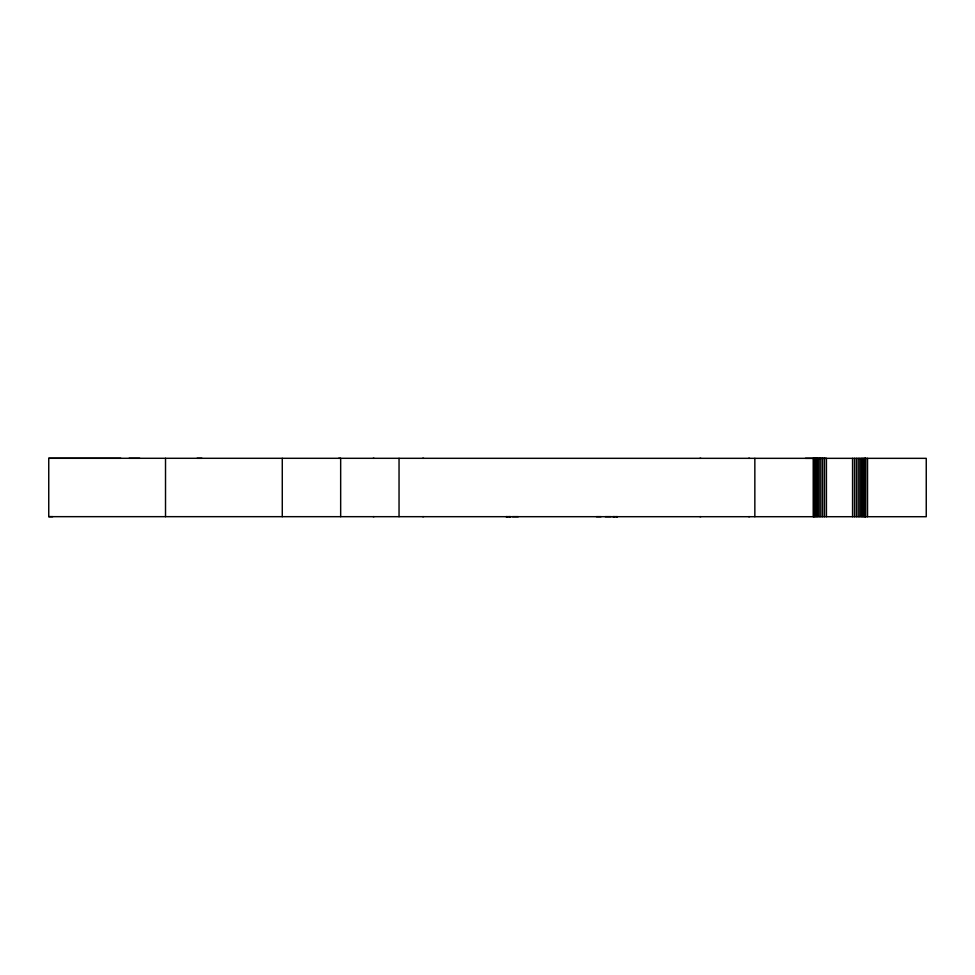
<?xml version="1.0" encoding="UTF-8"?>
<svg xmlns="http://www.w3.org/2000/svg" width="975" height="975" viewBox="0 0 975 975"><rect width="100%" height="100%" fill="white"/><g stroke="black" fill="none" stroke-linecap="round" stroke-linejoin="round"><path stroke-width="1.46" d="M865.763 516.713L48.75 516.665L48.75 458.287L826.422 458.335L826.422 516.713M165.518 516.677L165.518 458.299M282.275 516.689L282.275 458.299M340.665 516.689L340.665 458.311M399.043 516.689L399.043 458.311M754.845 516.713L754.845 458.335M813.223 458.335L813.223 516.713M813.735 516.713L813.747 458.335M814.381 516.713L814.381 458.335M815.258 516.713L815.258 458.335M816.355 516.713L816.355 458.335M817.672 516.713L817.672 458.335M819.158 516.713L819.158 458.335M820.816 516.713L820.816 458.335M822.595 516.713L822.595 458.335M824.472 516.713L824.472 458.335M852.564 516.713L852.564 458.335M854.514 516.713L854.514 458.335M856.391 516.713L856.391 458.335M858.183 516.713L858.183 458.335M859.828 516.713L859.828 458.335M861.315 516.713L861.327 458.335M862.631 516.713L862.631 458.335M863.728 516.713L863.728 458.335M864.606 516.713L864.618 458.335L865.642 458.335M865.252 516.713L865.252 458.335M865.763 458.335L865.642 516.713L926.25 516.713L926.25 458.335L805.399 458.335M867.531 516.713L867.531 458.335M506.817 516.665L506.208 516.665L507.561 516.665M612.714 516.665L617.333 516.665L616.724 516.665M423.528 458.287L422.711 458.287M423.528 516.665L422.711 516.665M373.206 458.287L373.998 458.287M373.206 516.665L373.998 516.665M48.75 516.665L52.723 516.665M507.683 516.665L510.827 516.665M699.965 458.287L700.806 458.287M748.69 458.287L749.531 458.287M512.448 516.665L518.31 516.665M611.093 516.665L605.231 516.665M699.953 516.665L700.806 516.665M748.69 516.665L749.531 516.665M120.839 458.299L48.75 458.287M129.09 458.299L139.754 458.299M197.072 458.299L201.947 458.299M338.666 458.311L340.165 458.311M596.395 516.665L601.063 516.665M613.482 516.665L614.238 516.665M509.303 516.665L510.059 516.665"/></g></svg>
